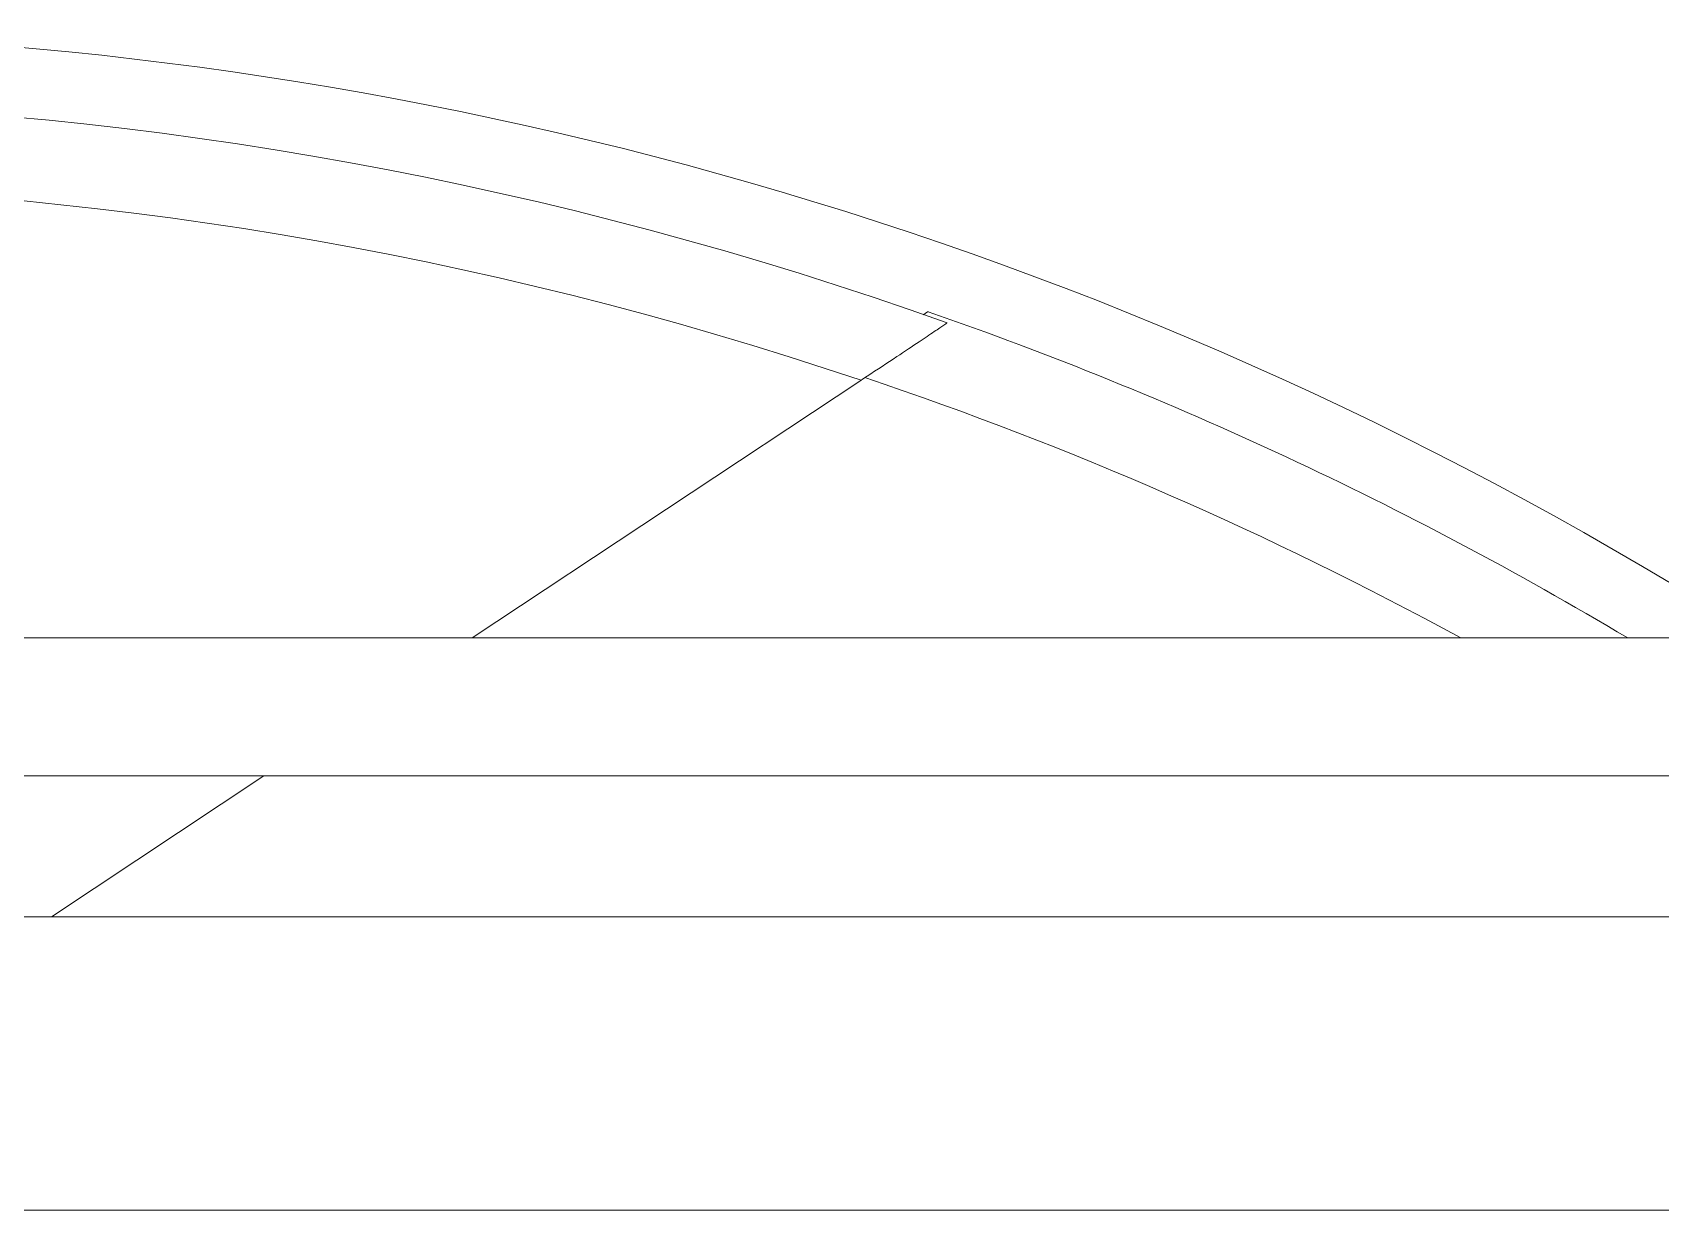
# Model space of a CAD drawing. Header units: millimetres. Extents: x 1650 to 6065, y 324 to 3836.
# Drawn here: x 3476.73 to 3488.53, y 2622 to 2630.61 of the extents above; entities that cross this region are included whole.
import ezdxf

# ---------------------------------------------------------------- set-up
doc = ezdxf.new("R2010")
doc.units = ezdxf.units.MM

# ---------------------------------------------------------------- blocks, each defined once
blk = doc.blocks.new('A$C3D6C2CD6')
at = {"color": 141, "linetype": 'Continuous', "lineweight": 15}
for p, q in [((-215.95, -678.5), (-215.95, -5)), ((-194.69, -5), (-194.69, -671.08)), ((-236.15, -413.65), (-236.15, -724.99)), ((-226.15, -724.99), (-226.15, -413.64)), ((-236.15, -637.84), (-254.81, -609.66)), ((-215.95, -668.34), (-226.15, -652.94))]:
    blk.add_line(p, q, dxfattribs=at)
for centre, radius, start, end in [((0, -695), 280, 147.5002, 274.1635), ((0, -695), 275, 149.174, 160.8519), ((0, -695), 269, 151.3878, 161.4413), ((0, -695.91), 275, 160.3461, 19.6539), ((0, -695.86), 269, 161.3094, 18.6906)]:
    blk.add_arc(centre, radius, start, end, dxfattribs=at)
for points, knots in [([(-258.98, -603.42), (-258.94, -603.47), (-258.87, -603.56), (-258.36, -604.32), (-257.58, -605.48), (-256.47, -607.15), (-255.49, -608.63), (-254.91, -609.51), (-254.81, -609.66)], [0, 0, 0, 0, 0.161943, 0.323408, 0.496289, 0.702129, 0.950348, 1, 1, 1, 1]), ([(-259.55, -605.15), (-259.61, -605.06), (-259.77, -604.83), (-259.78, -604.81), (-259.79, -604.8)], [0, 0, 0, 0, 0.353166, 1, 1, 1, 1])]:
    blk.add_open_spline(points, degree=3, knots=knots, dxfattribs=at)

msp = doc.modelspace()

# ---------------------------------------------------------------- block references
at = {"xscale": 0.1000000000003638, "yscale": 0.1000000000003638, "zscale": 0.1000000000003638, "rotation": 270}
msp.add_blockref('A$C3D6C2CD6', (3543.702, 2602.609, 0), dxfattribs=at)

doc.saveas('drawing.dxf')
